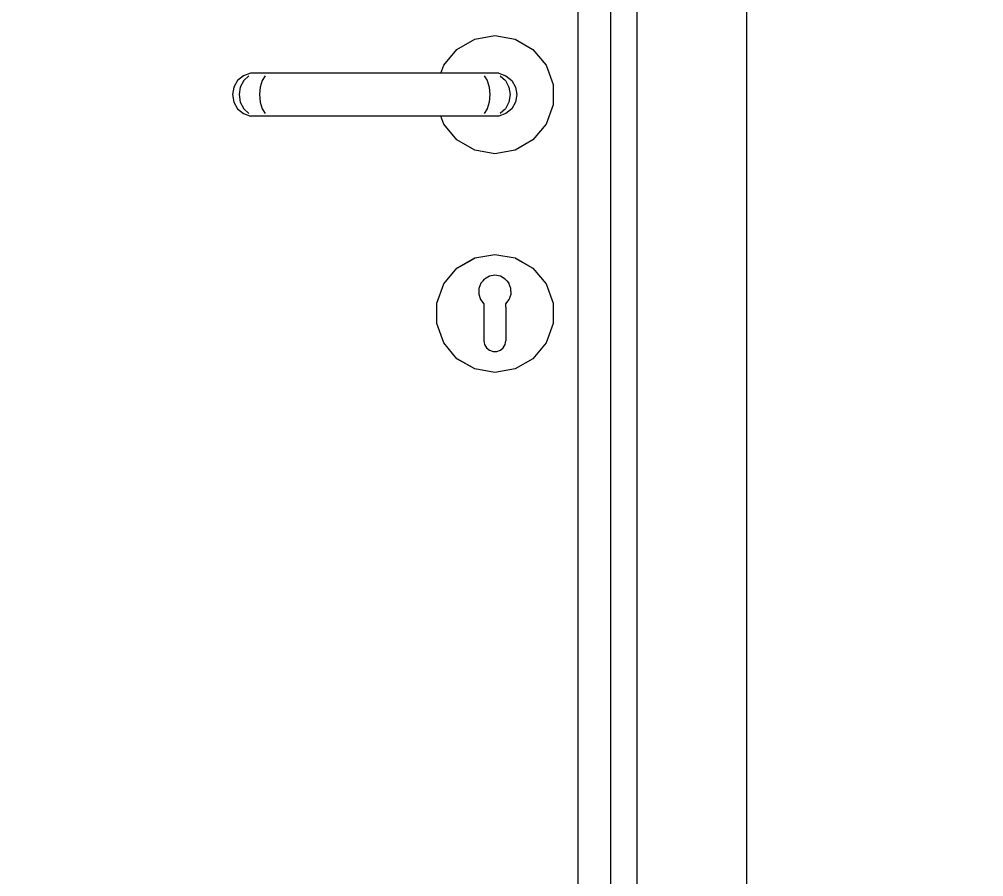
# Model space of a CAD drawing. Header units: millimetres. Extents: x -15634 to 67596, y -3027 to 55843.
# Drawn here: x 31848.9 to 32289.8, y 21538.2 to 21930 of the extents above; entities that cross this region are included whole.
import ezdxf

# ---------------------------------------------------------------- set-up
doc = ezdxf.new("R2010")
doc.units = ezdxf.units.MM
doc.header["$MEASUREMENT"] = 0
doc.set_wipeout_variables(frame=1)
doc.linetypes.add('Wipeout_Contour', pattern=[1000, 0, -1000])
doc.layers.add('Dimensioning - General', color=7, linetype='Continuous')
doc.layers.add('Structural - Bearing', color=7, linetype='Continuous')
for name, color, linetype, lineweight, true_color in [('Dimensioning - General_Pen_No__61', 7, 'Continuous', 20, 0x6a6a6a), ('Dimensioning - General_Pen_No__88', 7, 'Continuous', 20, 0xfd4435), ('Structural - Bearing_Pen_No__82', 7, 'Continuous', 20, 0xaaaaaa)]:
    doc.layers.add(name, color=color, linetype=linetype, lineweight=lineweight, true_color=true_color)
doc.styles.add('GENERATED_STYLE_6', font='calibril.ttf')
doc.dimstyles.new('GENERATED_STYLE__3', dxfattribs={"dimtxt": 195.999997, "dimasz": 106.4, "dimexe": 0.18, "dimexo": 0.0625, "dimgap": 0.09, "dimtad": 1, "dimdec": 0, "dimlfac": 0.1, "dimzin": 0, "dimdsep": 46, "dimtxsty": 'GENERATED_STYLE_6', "dimblk": 'ARROWHEAD_2', "dimblk1": 'ARROWHEAD_2', "dimblk2": 'ARROWHEAD_2', "dimcen": 0.09, "dimse1": 1, "dimse2": 1, "dimclrd": 256, "dimclre": 256, "dimclrt": 256, "dimadec": 0, "dimazin": 0, "dimtfac": 1, "dimtdec": 4, "dimtmove": 0, "dimatfit": 3, "dimfxl": 1, "dimtolj": 1, "dimtzin": 0, "dimarcsym": 0})

# ---------------------------------------------------------------- blocks, each defined once
blk = doc.blocks.new('*D145')
at = {"layer": 'Dimensioning - General_Pen_No__61', "color": 251, "linetype": 'Continuous', "lineweight": 20, "true_color": 0x6a6a6a, "transparency": 16777216}
for p, q in [((34964.93, 23536.02), (35104.93, 23455.19)), ((35139.93, 23495.6), (34929.93, 23495.6)), ((35034.93, 20795.6), (35034.93, 23495.6)), ((34964.93, 20836.02), (35104.93, 20755.19)), ((35139.93, 20795.6), (34929.93, 20795.6))]:
    blk.add_line(p, q, dxfattribs=at)
at = {"layer": 'Dimensioning - General_Pen_No__88', "color": 20, "lineweight": 20, "true_color": 0xfd4435, "transparency": 16777216, "char_height": 196, "attachment_point": 7, "rotation": 90, "style": 'GENERATED_STYLE_6'}
for s, insert in [('\\A1;{\\pql;\\fCalibri Light|b0|i0|c0|p34;20}', (34995.73, 23137.36)), ('\\A1;{\\pql;\\fCalibri Light|b0|i0|c0|p34;270}', (34995.73, 21907.27))]:
    blk.add_mtext(s, dxfattribs=dict(at, insert=insert))
blk = doc.blocks.new('ARROWHEAD_2')
at = {"color": 0, "linetype": 'Continuous', "lineweight": 0}
for p, q in [((-0.3781, -0.655), (0.3781, 0.655)), ((0, 0), (-1, 0))]:
    blk.add_line(p, q, dxfattribs=at)
blk = doc.blocks.new('*D193')
at = {"layer": 'Dimensioning - General_Pen_No__61', "color": 251, "linetype": 'Continuous', "lineweight": 20, "true_color": 0x6a6a6a, "transparency": 16777216}
for p, q in [((35514.93, 23536.02), (35654.93, 23455.19)), ((35689.93, 23495.6), (35479.93, 23495.6)), ((35584.93, 20795.6), (35584.93, 23495.6)), ((35514.93, 20836.02), (35654.93, 20755.19)), ((35689.93, 20795.6), (35479.93, 20795.6))]:
    blk.add_line(p, q, dxfattribs=at)
at = {"layer": 'Dimensioning - General_Pen_No__88', "color": 20, "lineweight": 20, "true_color": 0xfd4435, "transparency": 16777216, "char_height": 196, "attachment_point": 7, "rotation": 90, "style": 'GENERATED_STYLE_6'}
for s, insert in [('\\A1;{\\pql;\\fCalibri Light|b0|i0|c0|p34;20}', (35545.73, 23137.36)), ('\\A1;{\\pql;\\fCalibri Light|b0|i0|c0|p34;270}', (35545.73, 21907.27))]:
    blk.add_mtext(s, dxfattribs=dict(at, insert=insert))
blk = doc.blocks.new('*D223')
at = {"layer": 'Dimensioning - General_Pen_No__61', "color": 251, "linetype": 'Continuous', "lineweight": 20, "true_color": 0x6a6a6a, "transparency": 16777216}
for p, q in [((36064.93, 23736.02), (36204.93, 23655.19)), ((36239.93, 23695.6), (36029.93, 23695.6)), ((36134.93, 20795.6), (36134.93, 23695.6)), ((36064.93, 20836.02), (36204.93, 20755.19)), ((36239.93, 20795.6), (36029.93, 20795.6))]:
    blk.add_line(p, q, dxfattribs=at)
at = {"layer": 'Dimensioning - General_Pen_No__88', "color": 20, "lineweight": 20, "true_color": 0xfd4435, "transparency": 16777216, "insert": (36095.73, 22007.27), "char_height": 196, "attachment_point": 7, "rotation": 90, "style": 'GENERATED_STYLE_6'}
blk.add_mtext('\\A1;{\\pql;\\fCalibri Light|b0|i0|c0|p34;290}', dxfattribs=at)

msp = doc.modelspace()

# ---------------------------------------------------------------- wipeouts: each hides what was drawn before it
at = {"color": 254, "linetype": 'Wipeout_Contour', "lineweight": 0, "ltscale": 155639.063568}
msp.add_wipeout([(32119.37, 20895.6), (32131.37, 20895.6), (32131.37, 22982.6), (32119.37, 22970.6)], dxfattribs=at).dxf.layer = 'Structural - Bearing'
at = {"color": 254, "linetype": 'Wipeout_Contour', "lineweight": 0, "ltscale": 1048425.574974445}
msp.add_wipeout([(32041.66, 21885.76), (32042.98, 21882.1), (32049.01, 21874.92), (32057.13, 21870.23), (32066.37, 21868.6), (32075.6, 21870.23), (32083.72, 21874.92), (32089.75, 21882.1), (32092.96, 21890.92), (32092.96, 21900.29), (32089.75, 21909.1), (32083.72, 21916.29), (32075.6, 21920.98), (32066.37, 21922.6), (32057.13, 21920.98), (32049.01, 21916.29), (32042.98, 21909.1), (32041.66, 21905.45), (32068.1, 21905.45), (32071.37, 21904.26), (32074.03, 21902.03), (32075.76, 21899.02), (32076.37, 21895.6), (32075.76, 21892.18), (32074.03, 21889.18), (32071.37, 21886.94), (32068.1, 21885.76)], dxfattribs=at).dxf.layer = 'Structural - Bearing'
at = {"color": 254, "linetype": 'Wipeout_Contour', "lineweight": 0, "ltscale": 271413.349658}
msp.add_wipeout([(32059.95, 21809.39), (32060.93, 21810.53), (32057.17, 21820.88), (32049.08, 21816.21), (32059, 21804.39), (32058.98, 21804.44), (32059.04, 21807)], dxfattribs=at).dxf.layer = 'Structural - Bearing'
at = {"color": 254, "linetype": 'Wipeout_Contour', "lineweight": 0, "ltscale": 193783.308351}
msp.add_wipeout([(32057.17, 21770.33), (32061.51, 21782.27), (32061.37, 21783.1), (32061.37, 21789.65), (32049.08, 21775)], dxfattribs=at).dxf.layer = 'Structural - Bearing'

# ---------------------------------------------------------------- next in the draw order: linework, layer by layer
at = {"layer": 'Structural - Bearing_Pen_No__82', "color": 253, "linetype": 'Continuous', "lineweight": 20, "true_color": 0xaaaaaa}
for p, q in [((32057.13, 21920.98), (32066.37, 21922.6)), ((32066.37, 21922.6), (32075.6, 21920.98)), ((32049.01, 21916.29), (32057.13, 21920.98)), ((32075.6, 21920.98), (32083.72, 21916.29)), ((32042.98, 21909.1), (32049.01, 21916.29)), ((32083.72, 21916.29), (32089.75, 21909.1)), ((32089.75, 21909.1), (32092.96, 21900.29)), ((32092.96, 21900.29), (32092.96, 21890.92)), ((32092.96, 21890.92), (32089.75, 21882.1)), ((32049.01, 21874.92), (32042.98, 21882.1)), ((32089.75, 21882.1), (32083.72, 21874.92)), ((32057.13, 21870.23), (32049.01, 21874.92)), ((32083.72, 21874.92), (32075.6, 21870.23)), ((32066.37, 21868.6), (32057.13, 21870.23)), ((32075.6, 21870.23), (32066.37, 21868.6))]:
    msp.add_line(p, q, dxfattribs=at)

# ---------------------------------------------------------------- next in the draw order: wipeouts: each hides what was drawn before it
at = {"color": 254, "linetype": 'Wipeout_Contour', "lineweight": 0, "ltscale": 155777.537121}
msp.add_wipeout([(32181.37, 20895.6), (32181.37, 23032.6), (32131.37, 22982.6), (32131.37, 20895.6)], dxfattribs=at).dxf.layer = 'Structural - Bearing'
at = {"color": 254, "linetype": 'Wipeout_Contour', "lineweight": 0, "ltscale": 155570.043593}
msp.add_wipeout([(32104.37, 22955.6), (32104.37, 20895.6), (32119.37, 20895.6), (32119.37, 22955.6)], dxfattribs=at).dxf.layer = 'Structural - Bearing'
at = {"color": 254, "linetype": 'Wipeout_Contour', "lineweight": 0, "ltscale": 155343.033495}
msp.add_wipeout([(32065.91, 21905.45), (32068.84, 21904.26), (32071.37, 21904.26), (32068.1, 21905.45)], dxfattribs=at).dxf.layer = 'Structural - Bearing'
at = {"color": 254, "linetype": 'Wipeout_Contour', "lineweight": 0, "ltscale": 155338.095066}
msp.add_wipeout([(32073.32, 21895.6), (32072.78, 21892.18), (32075.76, 21892.18), (32076.37, 21895.6)], dxfattribs=at).dxf.layer = 'Structural - Bearing'
at = {"color": 254, "linetype": 'Wipeout_Contour', "lineweight": 0, "ltscale": 232611.563995}
msp.add_wipeout([(32059.79, 21802.02), (32059, 21804.39), (32049.08, 21816.21), (32043.07, 21809.05), (32061.37, 21798.49), (32061.37, 21800)], dxfattribs=at).dxf.layer = 'Structural - Bearing'
at = {"color": 254, "linetype": 'Wipeout_Contour', "lineweight": 0, "ltscale": 155023.569499}
msp.add_wipeout([(32061.37, 21789.65), (32061.37, 21792.72), (32043.07, 21782.15), (32049.08, 21775)], dxfattribs=at).dxf.layer = 'Structural - Bearing'

# ---------------------------------------------------------------- next in the draw order: linework, layer by layer
at = {"layer": 'Structural - Bearing_Pen_No__82', "color": 253, "linetype": 'Continuous', "lineweight": 20, "true_color": 0xaaaaaa}
for p, q in [((32181.37, 23032.6), (32181.37, 20895.6)), ((32131.37, 20895.6), (32131.37, 22982.6)), ((32119.37, 20895.6), (32119.37, 22970.6)), ((32104.37, 20895.6), (32104.37, 22955.6))]:
    msp.add_line(p, q, dxfattribs=at)

# ---------------------------------------------------------------- next in the draw order: wipeouts: each hides what was drawn before it
at = {"color": 254, "linetype": 'Wipeout_Contour', "lineweight": 0, "ltscale": 155348.445917}
msp.add_wipeout([(32068.84, 21904.26), (32071.23, 21902.03), (32074.03, 21902.03), (32071.37, 21904.26)], dxfattribs=at).dxf.layer = 'Structural - Bearing'
at = {"color": 254, "linetype": 'Wipeout_Contour', "lineweight": 0, "ltscale": 155327.201049}
msp.add_wipeout([(32072.78, 21892.18), (32071.23, 21889.18), (32074.03, 21889.18), (32075.76, 21892.18)], dxfattribs=at).dxf.layer = 'Structural - Bearing'
at = {"color": 254, "linetype": 'Wipeout_Contour', "lineweight": 0, "ltscale": 155097.479079}
msp.add_wipeout([(32049.01, 21816.29), (32049.08, 21816.21), (32057.17, 21820.88), (32057.13, 21820.98)], dxfattribs=at).dxf.layer = 'Structural - Bearing'

# ---------------------------------------------------------------- next in the draw order: wipeouts: each hides what was drawn before it
at = {"color": 254, "linetype": 'Wipeout_Contour', "lineweight": 0, "ltscale": 155328.025903}
msp.add_wipeout([(32059.77, 21905.45), (32061.46, 21904.26), (32068.84, 21904.26), (32065.91, 21905.45)], dxfattribs=at).dxf.layer = 'Structural - Bearing'
at = {"color": 254, "linetype": 'Wipeout_Contour', "lineweight": 0, "ltscale": 155349.411223}
msp.add_wipeout([(32071.23, 21902.03), (32072.78, 21899.02), (32075.76, 21899.02), (32074.03, 21902.03)], dxfattribs=at).dxf.layer = 'Structural - Bearing'
at = {"color": 254, "linetype": 'Wipeout_Contour', "lineweight": 0, "ltscale": 155314.416496}
msp.add_wipeout([(32068.84, 21886.94), (32071.37, 21886.94), (32074.03, 21889.18), (32071.23, 21889.18)], dxfattribs=at).dxf.layer = 'Structural - Bearing'
at = {"color": 254, "linetype": 'Wipeout_Contour', "lineweight": 0, "ltscale": 232681.420498}
msp.add_wipeout([(32061.62, 21811.33), (32063.85, 21812.59), (32066.37, 21813.03), (32066.37, 21822.5), (32057.17, 21820.88), (32060.93, 21810.53)], dxfattribs=at).dxf.layer = 'Structural - Bearing'

# ---------------------------------------------------------------- next in the draw order: wipeouts: each hides what was drawn before it
at = {"color": 254, "linetype": 'Wipeout_Contour', "lineweight": 0, "ltscale": 155331.057984}
msp.add_wipeout([(32061.46, 21904.26), (32062.83, 21902.03), (32071.23, 21902.03), (32068.84, 21904.26)], dxfattribs=at).dxf.layer = 'Structural - Bearing'
at = {"color": 254, "linetype": 'Wipeout_Contour', "lineweight": 0, "ltscale": 155345.808403}
msp.add_wipeout([(32072.78, 21899.02), (32073.32, 21895.6), (32076.37, 21895.6), (32075.76, 21899.02)], dxfattribs=at).dxf.layer = 'Structural - Bearing'
at = {"color": 254, "linetype": 'Wipeout_Contour', "lineweight": 0, "ltscale": 155301.287815}
msp.add_wipeout([(32068.84, 21886.94), (32065.91, 21885.76), (32068.1, 21885.76), (32071.37, 21886.94)], dxfattribs=at).dxf.layer = 'Structural - Bearing'
at = {"color": 254, "linetype": 'Wipeout_Contour', "lineweight": 0, "ltscale": 155133.215994}
msp.add_wipeout([(32057.13, 21820.98), (32057.17, 21820.88), (32066.37, 21822.5), (32066.37, 21822.6)], dxfattribs=at).dxf.layer = 'Structural - Bearing'
at = {"color": 254, "linetype": 'Wipeout_Contour', "lineweight": 0, "ltscale": 155052.110145}
msp.add_wipeout([(32061.37, 21796.49), (32061.37, 21798.49), (32043.07, 21809.05), (32039.88, 21800.28)], dxfattribs=at).dxf.layer = 'Structural - Bearing'

# ---------------------------------------------------------------- next in the draw order: linework, layer by layer
at = {"layer": 'Structural - Bearing_Pen_No__82', "color": 253, "linetype": 'Continuous', "lineweight": 20, "true_color": 0xaaaaaa}
for p, q in [((32068.1, 21905.45), (32065.91, 21905.45)), ((32068.1, 21905.45), (32071.37, 21904.26)), ((32075.76, 21899.02), (32076.37, 21895.6)), ((32076.37, 21895.6), (32075.76, 21892.18))]:
    msp.add_line(p, q, dxfattribs=at)

# ---------------------------------------------------------------- next in the draw order: wipeouts: each hides what was drawn before it
at = {"color": 254, "linetype": 'Wipeout_Contour', "lineweight": 0, "ltscale": 155302.312523}
msp.add_wipeout([(32059.77, 21905.45), (32051.6, 21905.45), (32052.03, 21904.26), (32061.46, 21904.26)], dxfattribs=at).dxf.layer = 'Structural - Bearing'
at = {"color": 254, "linetype": 'Wipeout_Contour', "lineweight": 0, "ltscale": 155330.251411}
msp.add_wipeout([(32071.23, 21902.03), (32062.83, 21902.03), (32063.73, 21899.02), (32072.78, 21899.02)], dxfattribs=at).dxf.layer = 'Structural - Bearing'
at = {"color": 254, "linetype": 'Wipeout_Contour', "lineweight": 0, "ltscale": 155317.984603}
msp.add_wipeout([(32064.04, 21895.6), (32063.73, 21892.18), (32072.78, 21892.18), (32073.32, 21895.6)], dxfattribs=at).dxf.layer = 'Structural - Bearing'
at = {"color": 254, "linetype": 'Wipeout_Contour', "lineweight": 0, "ltscale": 232718.658753}
msp.add_wipeout([(32068.89, 21812.59), (32071.11, 21811.33), (32071.8, 21810.53), (32075.57, 21820.88), (32066.37, 21822.5), (32066.37, 21813.03)], dxfattribs=at).dxf.layer = 'Structural - Bearing'
at = {"color": 254, "linetype": 'Wipeout_Contour', "lineweight": 0, "ltscale": 155060.795379}
msp.add_wipeout([(32042.98, 21809.1), (32043.07, 21809.05), (32049.08, 21816.21), (32049.01, 21816.29)], dxfattribs=at).dxf.layer = 'Structural - Bearing'
at = {"color": 254, "linetype": 'Wipeout_Contour', "lineweight": 0, "ltscale": 155028.095284}
msp.add_wipeout([(32061.37, 21792.72), (32061.37, 21794.72), (32039.88, 21790.93), (32043.07, 21782.15)], dxfattribs=at).dxf.layer = 'Structural - Bearing'

# ---------------------------------------------------------------- next in the draw order: linework, layer by layer
at = {"layer": 'Structural - Bearing_Pen_No__82', "color": 253, "linetype": 'Continuous', "lineweight": 20, "true_color": 0xaaaaaa}
for p, q in [((32068.84, 21904.26), (32071.23, 21902.03)), ((32071.37, 21904.26), (32074.03, 21902.03)), ((32049.01, 21816.29), (32057.13, 21820.98))]:
    msp.add_line(p, q, dxfattribs=at)

# ---------------------------------------------------------------- next in the draw order: wipeouts: each hides what was drawn before it
at = {"color": 254, "linetype": 'Wipeout_Contour', "lineweight": 0, "ltscale": 155301.602274}
msp.add_wipeout([(32061.46, 21904.26), (32052.03, 21904.26), (32052.38, 21902.03), (32062.83, 21902.03)], dxfattribs=at).dxf.layer = 'Structural - Bearing'
at = {"color": 254, "linetype": 'Wipeout_Contour', "lineweight": 0, "ltscale": 155325.698929}
msp.add_wipeout([(32063.73, 21899.02), (32064.04, 21895.6), (32073.32, 21895.6), (32072.78, 21899.02)], dxfattribs=at).dxf.layer = 'Structural - Bearing'
at = {"color": 254, "linetype": 'Wipeout_Contour', "lineweight": 0, "ltscale": 155308.038521}
msp.add_wipeout([(32063.73, 21892.18), (32062.83, 21889.18), (32071.23, 21889.18), (32072.78, 21892.18)], dxfattribs=at).dxf.layer = 'Structural - Bearing'
at = {"color": 254, "linetype": 'Wipeout_Contour', "lineweight": 0, "ltscale": 155163.703701}
msp.add_wipeout([(32066.37, 21822.6), (32066.37, 21822.5), (32075.57, 21820.88), (32075.6, 21820.98)], dxfattribs=at).dxf.layer = 'Structural - Bearing'
at = {"color": 254, "linetype": 'Wipeout_Contour', "lineweight": 0, "ltscale": 155037.582238}
msp.add_wipeout([(32061.37, 21794.72), (32061.37, 21796.49), (32039.88, 21800.28), (32039.88, 21790.93)], dxfattribs=at).dxf.layer = 'Structural - Bearing'
at = {"color": 254, "linetype": 'Wipeout_Contour', "lineweight": 0, "ltscale": 310074.786986}
msp.add_wipeout([(32061.67, 21781.39), (32061.51, 21782.27), (32057.17, 21770.33), (32066.37, 21768.7), (32066.37, 21778.18), (32065.5, 21778.18), (32063.87, 21778.77), (32062.54, 21779.89)], dxfattribs=at).dxf.layer = 'Structural - Bearing'

# ---------------------------------------------------------------- next in the draw order: linework, layer by layer
at = {"layer": 'Structural - Bearing_Pen_No__82', "color": 253, "linetype": 'Continuous', "lineweight": 20, "true_color": 0xaaaaaa}
for p, q in [((32065.91, 21905.45), (32059.77, 21905.45)), ((32071.23, 21902.03), (32072.78, 21899.02)), ((32074.03, 21902.03), (32075.76, 21899.02)), ((32072.78, 21899.02), (32073.32, 21895.6)), ((32073.32, 21895.6), (32072.78, 21892.18)), ((32075.76, 21892.18), (32074.03, 21889.18)), ((32057.13, 21820.98), (32066.37, 21822.6))]:
    msp.add_line(p, q, dxfattribs=at)

# ---------------------------------------------------------------- next in the draw order: wipeouts: each hides what was drawn before it
at = {"color": 254, "linetype": 'Wipeout_Contour', "lineweight": 0, "ltscale": 155154.166136}
msp.add_wipeout([(32051.6, 21905.45), (31971.14, 21905.45), (31970.71, 21904.26), (32052.03, 21904.26)], dxfattribs=at).dxf.layer = 'Structural - Bearing'
at = {"color": 254, "linetype": 'Wipeout_Contour', "lineweight": 0, "ltscale": 155298.017884}
msp.add_wipeout([(32062.83, 21902.03), (32052.38, 21902.03), (32052.6, 21899.02), (32063.73, 21899.02)], dxfattribs=at).dxf.layer = 'Structural - Bearing'
at = {"color": 254, "linetype": 'Wipeout_Contour', "lineweight": 0, "ltscale": 155284.272924}
msp.add_wipeout([(32064.04, 21895.6), (32052.68, 21895.6), (32052.6, 21892.18), (32063.73, 21892.18)], dxfattribs=at).dxf.layer = 'Structural - Bearing'
at = {"color": 254, "linetype": 'Wipeout_Contour', "lineweight": 0, "ltscale": 155297.024779}
msp.add_wipeout([(32062.83, 21889.18), (32061.46, 21886.94), (32068.84, 21886.94), (32071.23, 21889.18)], dxfattribs=at).dxf.layer = 'Structural - Bearing'
at = {"color": 254, "linetype": 'Wipeout_Contour', "lineweight": 0, "ltscale": 271515.946243}
msp.add_wipeout([(32072.78, 21809.39), (32073.7, 21807), (32073.76, 21804.44), (32073.74, 21804.39), (32083.66, 21816.21), (32075.57, 21820.88), (32071.8, 21810.53)], dxfattribs=at).dxf.layer = 'Structural - Bearing'
at = {"color": 254, "linetype": 'Wipeout_Contour', "lineweight": 0, "ltscale": 155027.590299}
msp.add_wipeout([(32039.78, 21800.29), (32039.88, 21800.28), (32043.07, 21809.05), (32042.98, 21809.1)], dxfattribs=at).dxf.layer = 'Structural - Bearing'
at = {"color": 254, "linetype": 'Wipeout_Contour', "lineweight": 0, "ltscale": 310119.673727}
msp.add_wipeout([(32067.24, 21778.18), (32066.37, 21778.18), (32066.37, 21768.7), (32075.57, 21770.33), (32071.22, 21782.27), (32071.07, 21781.39), (32070.2, 21779.89), (32068.87, 21778.77)], dxfattribs=at).dxf.layer = 'Structural - Bearing'
at = {"color": 254, "linetype": 'Wipeout_Contour', "lineweight": 0, "ltscale": 154994.089002}
msp.add_wipeout([(32057.13, 21770.23), (32057.17, 21770.33), (32049.08, 21775), (32049.01, 21774.92)], dxfattribs=at).dxf.layer = 'Structural - Bearing'

# ---------------------------------------------------------------- next in the draw order: linework, layer by layer
at = {"layer": 'Structural - Bearing_Pen_No__82', "color": 253, "linetype": 'Continuous', "lineweight": 20, "true_color": 0xaaaaaa}
for p, q in [((32061.46, 21904.26), (32062.83, 21902.03)), ((32072.78, 21892.18), (32071.23, 21889.18)), ((32074.03, 21889.18), (32071.37, 21886.94)), ((32042.98, 21809.1), (32049.01, 21816.29))]:
    msp.add_line(p, q, dxfattribs=at)

# ---------------------------------------------------------------- next in the draw order: wipeouts: each hides what was drawn before it
at = {"color": 254, "linetype": 'Wipeout_Contour', "lineweight": 0, "ltscale": 155150.30382}
msp.add_wipeout([(32052.03, 21904.26), (31970.71, 21904.26), (31970.36, 21902.03), (32052.38, 21902.03)], dxfattribs=at).dxf.layer = 'Structural - Bearing'
at = {"color": 254, "linetype": 'Wipeout_Contour', "lineweight": 0, "ltscale": 155291.988906}
msp.add_wipeout([(32063.73, 21899.02), (32052.6, 21899.02), (32052.68, 21895.6), (32064.04, 21895.6)], dxfattribs=at).dxf.layer = 'Structural - Bearing'
at = {"color": 254, "linetype": 'Wipeout_Contour', "lineweight": 0, "ltscale": 155275.800429}
msp.add_wipeout([(32063.73, 21892.18), (32052.6, 21892.18), (32052.38, 21889.18), (32062.83, 21889.18)], dxfattribs=at).dxf.layer = 'Structural - Bearing'
at = {"color": 254, "linetype": 'Wipeout_Contour', "lineweight": 0, "ltscale": 155286.276203}
msp.add_wipeout([(32061.46, 21886.94), (32059.77, 21885.76), (32065.91, 21885.76), (32068.84, 21886.94)], dxfattribs=at).dxf.layer = 'Structural - Bearing'
at = {"color": 254, "linetype": 'Wipeout_Contour', "lineweight": 0, "ltscale": 155185.257328}
msp.add_wipeout([(32075.6, 21820.98), (32075.57, 21820.88), (32083.66, 21816.21), (32083.72, 21816.29)], dxfattribs=at).dxf.layer = 'Structural - Bearing'
at = {"color": 254, "linetype": 'Wipeout_Contour', "lineweight": 0, "ltscale": 193853.577452}
msp.add_wipeout([(32083.66, 21775), (32071.37, 21789.65), (32071.37, 21783.1), (32071.22, 21782.27), (32075.57, 21770.33)], dxfattribs=at).dxf.layer = 'Structural - Bearing'
at = {"color": 254, "linetype": 'Wipeout_Contour', "lineweight": 0, "ltscale": 154984.046336}
msp.add_wipeout([(32049.01, 21774.92), (32049.08, 21775), (32043.07, 21782.15), (32042.98, 21782.1)], dxfattribs=at).dxf.layer = 'Structural - Bearing'
at = {"color": 254, "linetype": 'Wipeout_Contour', "lineweight": 0, "ltscale": 155015.665469}
msp.add_wipeout([(32066.37, 21768.6), (32066.37, 21768.7), (32057.17, 21770.33), (32057.13, 21770.23)], dxfattribs=at).dxf.layer = 'Structural - Bearing'

# ---------------------------------------------------------------- next in the draw order: linework, layer by layer
at = {"layer": 'Structural - Bearing_Pen_No__82', "color": 253, "linetype": 'Continuous', "lineweight": 20, "true_color": 0xaaaaaa}
for p, q in [((32041.66, 21905.45), (32042.98, 21909.1)), ((32059.77, 21905.45), (32051.6, 21905.45)), ((32062.83, 21902.03), (32063.73, 21899.02)), ((32063.73, 21899.02), (32064.04, 21895.6)), ((32064.04, 21895.6), (32063.73, 21892.18)), ((32071.37, 21886.94), (32068.1, 21885.76)), ((32071.23, 21889.18), (32068.84, 21886.94)), ((32068.1, 21885.76), (32065.91, 21885.76)), ((32066.37, 21822.6), (32075.6, 21820.98)), ((32057.13, 21770.23), (32049.01, 21774.92))]:
    msp.add_line(p, q, dxfattribs=at)

# ---------------------------------------------------------------- next in the draw order: wipeouts: each hides what was drawn before it
at = {"color": 254, "linetype": 'Wipeout_Contour', "lineweight": 0, "ltscale": 155006.034567}
msp.add_wipeout([(31971.14, 21905.45), (31962.97, 21905.45), (31961.28, 21904.26), (31970.71, 21904.26)], dxfattribs=at).dxf.layer = 'Structural - Bearing'
at = {"color": 254, "linetype": 'Wipeout_Contour', "lineweight": 0, "ltscale": 155144.386403}
msp.add_wipeout([(32052.38, 21902.03), (31970.36, 21902.03), (31970.13, 21899.02), (32052.6, 21899.02)], dxfattribs=at).dxf.layer = 'Structural - Bearing'
at = {"color": 254, "linetype": 'Wipeout_Contour', "lineweight": 0, "ltscale": 155129.404322}
msp.add_wipeout([(32052.68, 21895.6), (31970.05, 21895.6), (31970.13, 21892.18), (32052.6, 21892.18)], dxfattribs=at).dxf.layer = 'Structural - Bearing'
at = {"color": 254, "linetype": 'Wipeout_Contour', "lineweight": 0, "ltscale": 155267.562664}
msp.add_wipeout([(32062.83, 21889.18), (32052.38, 21889.18), (32052.03, 21886.94), (32061.46, 21886.94)], dxfattribs=at).dxf.layer = 'Structural - Bearing'
at = {"color": 254, "linetype": 'Wipeout_Contour', "lineweight": 0, "ltscale": 232720.134698}
msp.add_wipeout([(32072.95, 21802.02), (32071.37, 21800), (32071.37, 21798.49), (32089.66, 21809.05), (32083.66, 21816.21), (32073.74, 21804.39)], dxfattribs=at).dxf.layer = 'Structural - Bearing'
at = {"color": 254, "linetype": 'Wipeout_Contour', "lineweight": 0, "ltscale": 154986.751039}
msp.add_wipeout([(32042.98, 21782.1), (32043.07, 21782.15), (32039.88, 21790.93), (32039.78, 21790.92)], dxfattribs=at).dxf.layer = 'Structural - Bearing'
at = {"color": 254, "linetype": 'Wipeout_Contour', "lineweight": 0, "ltscale": 155046.175617}
msp.add_wipeout([(32075.6, 21770.23), (32075.57, 21770.33), (32066.37, 21768.7), (32066.37, 21768.6)], dxfattribs=at).dxf.layer = 'Structural - Bearing'

# ---------------------------------------------------------------- next in the draw order: linework, layer by layer
at = {"layer": 'Structural - Bearing_Pen_No__82', "color": 253, "linetype": 'Continuous', "lineweight": 20, "true_color": 0xaaaaaa}
for p, q in [((32063.73, 21892.18), (32062.83, 21889.18)), ((32049.01, 21774.92), (32042.98, 21782.1)), ((32066.37, 21768.6), (32057.13, 21770.23))]:
    msp.add_line(p, q, dxfattribs=at)

# ---------------------------------------------------------------- next in the draw order: wipeouts: each hides what was drawn before it
at = {"color": 254, "linetype": 'Wipeout_Contour', "lineweight": 0, "ltscale": 154999.02215}
msp.add_wipeout([(31970.71, 21904.26), (31961.28, 21904.26), (31959.9, 21902.03), (31970.36, 21902.03)], dxfattribs=at).dxf.layer = 'Structural - Bearing'
at = {"color": 254, "linetype": 'Wipeout_Contour', "lineweight": 0, "ltscale": 155137.127997}
msp.add_wipeout([(32052.6, 21899.02), (31970.13, 21899.02), (31970.05, 21895.6), (32052.68, 21895.6)], dxfattribs=at).dxf.layer = 'Structural - Bearing'
at = {"color": 254, "linetype": 'Wipeout_Contour', "lineweight": 0, "ltscale": 155122.146967}
msp.add_wipeout([(32052.6, 21892.18), (31970.13, 21892.18), (31970.36, 21889.18), (32052.38, 21889.18)], dxfattribs=at).dxf.layer = 'Structural - Bearing'
at = {"color": 254, "linetype": 'Wipeout_Contour', "lineweight": 0, "ltscale": 155260.555941}
msp.add_wipeout([(32061.46, 21886.94), (32052.03, 21886.94), (32051.6, 21885.76), (32059.77, 21885.76)], dxfattribs=at).dxf.layer = 'Structural - Bearing'
at = {"color": 254, "linetype": 'Wipeout_Contour', "lineweight": 0, "ltscale": 155195.287382}
msp.add_wipeout([(32083.72, 21816.29), (32083.66, 21816.21), (32089.66, 21809.05), (32089.75, 21809.1)], dxfattribs=at).dxf.layer = 'Structural - Bearing'
at = {"color": 254, "linetype": 'Wipeout_Contour', "lineweight": 0, "ltscale": 155001.877009}
msp.add_wipeout([(32039.78, 21790.92), (32039.88, 21790.93), (32039.88, 21800.28), (32039.78, 21800.29)], dxfattribs=at).dxf.layer = 'Structural - Bearing'

# ---------------------------------------------------------------- next in the draw order: linework, layer by layer
at = {"layer": 'Structural - Bearing_Pen_No__82', "color": 253, "linetype": 'Continuous', "lineweight": 20, "true_color": 0xaaaaaa}
for p, q in [((32051.6, 21905.45), (31971.14, 21905.45)), ((32062.83, 21889.18), (32061.46, 21886.94)), ((32065.91, 21885.76), (32059.77, 21885.76)), ((32075.6, 21820.98), (32083.72, 21816.29)), ((32039.78, 21800.29), (32042.98, 21809.1)), ((32039.78, 21790.92), (32039.78, 21800.29)), ((32042.98, 21782.1), (32039.78, 21790.92))]:
    msp.add_line(p, q, dxfattribs=at)

# ---------------------------------------------------------------- next in the draw order: wipeouts: each hides what was drawn before it
at = {"color": 254, "linetype": 'Wipeout_Contour', "lineweight": 0, "ltscale": 154980.345985}
msp.add_wipeout([(31956.82, 21905.45), (31953.89, 21904.26), (31961.28, 21904.26), (31962.97, 21905.45)], dxfattribs=at).dxf.layer = 'Structural - Bearing'
at = {"color": 254, "linetype": 'Wipeout_Contour', "lineweight": 0, "ltscale": 154990.773198}
msp.add_wipeout([(31970.36, 21902.03), (31959.9, 21902.03), (31959, 21899.02), (31970.13, 21899.02)], dxfattribs=at).dxf.layer = 'Structural - Bearing'
at = {"color": 254, "linetype": 'Wipeout_Contour', "lineweight": 0, "ltscale": 154974.554783}
msp.add_wipeout([(31970.05, 21895.6), (31958.69, 21895.6), (31959, 21892.18), (31970.13, 21892.18)], dxfattribs=at).dxf.layer = 'Structural - Bearing'
at = {"color": 254, "linetype": 'Wipeout_Contour', "lineweight": 0, "ltscale": 155116.231028}
msp.add_wipeout([(32052.38, 21889.18), (31970.36, 21889.18), (31970.71, 21886.94), (32052.03, 21886.94)], dxfattribs=at).dxf.layer = 'Structural - Bearing'
at = {"color": 254, "linetype": 'Wipeout_Contour', "lineweight": 0, "ltscale": 155151.238558}
msp.add_wipeout([(32071.37, 21798.49), (32071.37, 21796.49), (32092.86, 21800.28), (32089.66, 21809.05)], dxfattribs=at).dxf.layer = 'Structural - Bearing'

# ---------------------------------------------------------------- next in the draw order: wipeouts: each hides what was drawn before it
at = {"color": 254, "linetype": 'Wipeout_Contour', "lineweight": 0, "ltscale": 154969.59572}
msp.add_wipeout([(31951.51, 21902.03), (31959.9, 21902.03), (31961.28, 21904.26), (31953.89, 21904.26)], dxfattribs=at).dxf.layer = 'Structural - Bearing'
at = {"color": 254, "linetype": 'Wipeout_Contour', "lineweight": 0, "ltscale": 154982.286154}
msp.add_wipeout([(31970.13, 21899.02), (31959, 21899.02), (31958.69, 21895.6), (31970.05, 21895.6)], dxfattribs=at).dxf.layer = 'Structural - Bearing'
at = {"color": 254, "linetype": 'Wipeout_Contour', "lineweight": 0, "ltscale": 154968.511773}
msp.add_wipeout([(31970.13, 21892.18), (31959, 21892.18), (31959.9, 21889.18), (31970.36, 21889.18)], dxfattribs=at).dxf.layer = 'Structural - Bearing'
at = {"color": 254, "linetype": 'Wipeout_Contour', "lineweight": 0, "ltscale": 155112.36967}
msp.add_wipeout([(32052.03, 21886.94), (31970.71, 21886.94), (31971.14, 21885.76), (32051.6, 21885.76)], dxfattribs=at).dxf.layer = 'Structural - Bearing'
at = {"color": 254, "linetype": 'Wipeout_Contour', "lineweight": 0, "ltscale": 155192.5862}
msp.add_wipeout([(32089.75, 21809.1), (32089.66, 21809.05), (32092.86, 21800.28), (32092.96, 21800.29)], dxfattribs=at).dxf.layer = 'Structural - Bearing'

# ---------------------------------------------------------------- next in the draw order: linework, layer by layer
at = {"layer": 'Structural - Bearing_Pen_No__82', "color": 253, "linetype": 'Continuous', "lineweight": 20, "true_color": 0xaaaaaa}
for p, q in [((31971.14, 21905.45), (31962.97, 21905.45)), ((32042.98, 21882.1), (32041.66, 21885.76)), ((32059.77, 21885.76), (32051.6, 21885.76)), ((32083.72, 21816.29), (32089.75, 21809.1))]:
    msp.add_line(p, q, dxfattribs=at)

# ---------------------------------------------------------------- next in the draw order: wipeouts: each hides what was drawn before it
at = {"color": 254, "linetype": 'Wipeout_Contour', "lineweight": 0, "ltscale": 154965.354627}
msp.add_wipeout([(31951.37, 21904.26), (31953.89, 21904.26), (31956.82, 21905.45), (31954.63, 21905.45)], dxfattribs=at).dxf.layer = 'Structural - Bearing'
at = {"color": 254, "linetype": 'Wipeout_Contour', "lineweight": 0, "ltscale": 154958.572407}
msp.add_wipeout([(31951.51, 21902.03), (31949.95, 21899.02), (31959, 21899.02), (31959.9, 21902.03)], dxfattribs=at).dxf.layer = 'Structural - Bearing'
at = {"color": 254, "linetype": 'Wipeout_Contour', "lineweight": 0, "ltscale": 154940.87769}
msp.add_wipeout([(31949.41, 21895.6), (31949.95, 21892.18), (31959, 21892.18), (31958.69, 21895.6)], dxfattribs=at).dxf.layer = 'Structural - Bearing'
at = {"color": 254, "linetype": 'Wipeout_Contour', "lineweight": 0, "ltscale": 154964.916164}
msp.add_wipeout([(31970.36, 21889.18), (31959.9, 21889.18), (31961.28, 21886.94), (31970.71, 21886.94)], dxfattribs=at).dxf.layer = 'Structural - Bearing'
at = {"color": 254, "linetype": 'Wipeout_Contour', "lineweight": 0, "ltscale": 155141.760676}
msp.add_wipeout([(32071.37, 21796.49), (32071.37, 21794.72), (32092.86, 21790.93), (32092.86, 21800.28)], dxfattribs=at).dxf.layer = 'Structural - Bearing'

# ---------------------------------------------------------------- next in the draw order: linework, layer by layer
at = {"layer": 'Structural - Bearing_Pen_No__82', "color": 253, "linetype": 'Continuous', "lineweight": 20, "true_color": 0xaaaaaa}
for p, q in [((31962.97, 21905.45), (31956.82, 21905.45)), ((31961.28, 21904.26), (31959.9, 21902.03))]:
    msp.add_line(p, q, dxfattribs=at)

# ---------------------------------------------------------------- next in the draw order: wipeouts: each hides what was drawn before it
at = {"color": 254, "linetype": 'Wipeout_Contour', "lineweight": 0, "ltscale": 154952.227352}
msp.add_wipeout([(31948.71, 21902.03), (31951.51, 21902.03), (31953.89, 21904.26), (31951.37, 21904.26)], dxfattribs=at).dxf.layer = 'Structural - Bearing'
at = {"color": 254, "linetype": 'Wipeout_Contour', "lineweight": 0, "ltscale": 154948.610723}
msp.add_wipeout([(31949.95, 21899.02), (31949.41, 21895.6), (31958.69, 21895.6), (31959, 21899.02)], dxfattribs=at).dxf.layer = 'Structural - Bearing'
at = {"color": 254, "linetype": 'Wipeout_Contour', "lineweight": 0, "ltscale": 154936.306402}
msp.add_wipeout([(31949.95, 21892.18), (31951.51, 21889.18), (31959.9, 21889.18), (31959, 21892.18)], dxfattribs=at).dxf.layer = 'Structural - Bearing'
at = {"color": 254, "linetype": 'Wipeout_Contour', "lineweight": 0, "ltscale": 154964.198205}
msp.add_wipeout([(31970.71, 21886.94), (31961.28, 21886.94), (31962.97, 21885.76), (31971.14, 21885.76)], dxfattribs=at).dxf.layer = 'Structural - Bearing'
at = {"color": 254, "linetype": 'Wipeout_Contour', "lineweight": 0, "ltscale": 155127.245202}
msp.add_wipeout([(32071.37, 21794.72), (32071.37, 21792.72), (32089.66, 21782.15), (32092.86, 21790.93)], dxfattribs=at).dxf.layer = 'Structural - Bearing'

# ---------------------------------------------------------------- next in the draw order: linework, layer by layer
at = {"layer": 'Structural - Bearing_Pen_No__82', "color": 253, "linetype": 'Continuous', "lineweight": 20, "true_color": 0xaaaaaa}
for p, q in [((31954.63, 21905.45), (31951.37, 21904.26)), ((31956.82, 21905.45), (31954.63, 21905.45)), ((31959.9, 21902.03), (31959, 21899.02)), ((31959, 21899.02), (31958.69, 21895.6)), ((31958.69, 21895.6), (31959, 21892.18)), ((32051.6, 21885.76), (31971.14, 21885.76))]:
    msp.add_line(p, q, dxfattribs=at)

# ---------------------------------------------------------------- next in the draw order: wipeouts: each hides what was drawn before it
at = {"color": 254, "linetype": 'Wipeout_Contour', "lineweight": 0, "ltscale": 154939.434771}
msp.add_wipeout([(31948.71, 21902.03), (31946.97, 21899.02), (31949.95, 21899.02), (31951.51, 21902.03)], dxfattribs=at).dxf.layer = 'Structural - Bearing'
at = {"color": 254, "linetype": 'Wipeout_Contour', "lineweight": 0, "ltscale": 154920.79085}
msp.add_wipeout([(31949.41, 21895.6), (31946.37, 21895.6), (31946.97, 21892.18), (31949.95, 21892.18)], dxfattribs=at).dxf.layer = 'Structural - Bearing'
at = {"color": 254, "linetype": 'Wipeout_Contour', "lineweight": 0, "ltscale": 154935.483308}
msp.add_wipeout([(31951.51, 21889.18), (31953.89, 21886.94), (31961.28, 21886.94), (31959.9, 21889.18)], dxfattribs=at).dxf.layer = 'Structural - Bearing'
at = {"color": 254, "linetype": 'Wipeout_Contour', "lineweight": 0, "ltscale": 155177.478046}
msp.add_wipeout([(32092.96, 21800.29), (32092.86, 21800.28), (32092.86, 21790.93), (32092.96, 21790.92)], dxfattribs=at).dxf.layer = 'Structural - Bearing'
at = {"color": 254, "linetype": 'Wipeout_Contour', "lineweight": 0, "ltscale": 155107.80465}
msp.add_wipeout([(32071.37, 21792.72), (32071.37, 21789.65), (32083.66, 21775), (32089.66, 21782.15)], dxfattribs=at).dxf.layer = 'Structural - Bearing'

# ---------------------------------------------------------------- next in the draw order: linework, layer by layer
at = {"layer": 'Structural - Bearing_Pen_No__82', "color": 253, "linetype": 'Continuous', "lineweight": 20, "true_color": 0xaaaaaa}
for p, q in [((31951.37, 21904.26), (31948.71, 21902.03)), ((31953.89, 21904.26), (31951.51, 21902.03)), ((31959, 21892.18), (31959.9, 21889.18)), ((32089.75, 21809.1), (32092.96, 21800.29))]:
    msp.add_line(p, q, dxfattribs=at)

# ---------------------------------------------------------------- next in the draw order: wipeouts: each hides what was drawn before it
at = {"color": 254, "linetype": 'Wipeout_Contour', "lineweight": 0, "ltscale": 154928.524876}
msp.add_wipeout([(31946.97, 21899.02), (31946.37, 21895.6), (31949.41, 21895.6), (31949.95, 21899.02)], dxfattribs=at).dxf.layer = 'Structural - Bearing'
at = {"color": 254, "linetype": 'Wipeout_Contour', "lineweight": 0, "ltscale": 154917.16604}
msp.add_wipeout([(31946.97, 21892.18), (31948.71, 21889.18), (31951.51, 21889.18), (31949.95, 21892.18)], dxfattribs=at).dxf.layer = 'Structural - Bearing'
at = {"color": 254, "linetype": 'Wipeout_Contour', "lineweight": 0, "ltscale": 154938.502719}
msp.add_wipeout([(31961.28, 21886.94), (31953.89, 21886.94), (31956.82, 21885.76), (31962.97, 21885.76)], dxfattribs=at).dxf.layer = 'Structural - Bearing'
at = {"color": 254, "linetype": 'Wipeout_Contour', "lineweight": 0, "ltscale": 969321.534336}
msp.add_wipeout([(32058.98, 21804.44), (32059.79, 21802.02), (32061.37, 21800), (32061.37, 21783.1), (32061.67, 21781.39), (32062.54, 21779.89), (32063.87, 21778.77), (32065.5, 21778.18), (32067.24, 21778.18), (32068.87, 21778.77), (32070.2, 21779.89), (32071.07, 21781.39), (32071.37, 21783.1), (32071.37, 21800), (32072.95, 21802.02), (32073.76, 21804.44), (32073.7, 21807), (32072.78, 21809.39), (32071.11, 21811.33), (32068.89, 21812.59), (32066.37, 21813.03), (32063.85, 21812.59), (32061.62, 21811.33), (32059.95, 21809.39), (32059.04, 21807)], dxfattribs=at).dxf.layer = 'Structural - Bearing'
at = {"color": 254, "linetype": 'Wipeout_Contour', "lineweight": 0, "ltscale": 155151.789067}
msp.add_wipeout([(32092.96, 21790.92), (32092.86, 21790.93), (32089.66, 21782.15), (32089.75, 21782.1)], dxfattribs=at).dxf.layer = 'Structural - Bearing'
at = {"color": 254, "linetype": 'Wipeout_Contour', "lineweight": 0, "ltscale": 155081.923999}
msp.add_wipeout([(32083.72, 21774.92), (32083.66, 21775), (32075.57, 21770.33), (32075.6, 21770.23)], dxfattribs=at).dxf.layer = 'Structural - Bearing'

# ---------------------------------------------------------------- next in the draw order: linework, layer by layer
at = {"layer": 'Structural - Bearing_Pen_No__82', "color": 253, "linetype": 'Continuous', "lineweight": 20, "true_color": 0xaaaaaa}
for p, q in [((31948.71, 21902.03), (31946.97, 21899.02)), ((31951.51, 21902.03), (31949.95, 21899.02)), ((31946.97, 21899.02), (31946.37, 21895.6)), ((31946.37, 21895.6), (31946.97, 21892.18)), ((31949.95, 21899.02), (31949.41, 21895.6)), ((31949.41, 21895.6), (31949.95, 21892.18)), ((31959.9, 21889.18), (31961.28, 21886.94)), ((31971.14, 21885.76), (31962.97, 21885.76)), ((32060.93, 21810.53), (32061.62, 21811.33)), ((32063.85, 21812.59), (32061.62, 21811.33)), ((32066.37, 21813.03), (32063.85, 21812.59)), ((32068.89, 21812.59), (32066.37, 21813.03)), ((32071.11, 21811.33), (32068.89, 21812.59)), ((32071.8, 21810.53), (32071.11, 21811.33)), ((32059.04, 21807), (32058.98, 21804.44)), ((32059.95, 21809.39), (32059.04, 21807)), ((32060.93, 21810.53), (32059.95, 21809.39)), ((32071.8, 21810.53), (32072.78, 21809.39)), ((32073.7, 21807), (32072.78, 21809.39)), ((32073.76, 21804.44), (32073.7, 21807)), ((32059, 21804.39), (32059.79, 21802.02)), ((32072.95, 21802.02), (32073.74, 21804.39)), ((32059.79, 21802.02), (32061.37, 21800)), ((32061.37, 21800), (32061.37, 21798.49)), ((32061.37, 21798.49), (32061.37, 21796.49)), ((32071.37, 21800), (32072.95, 21802.02)), ((32071.37, 21798.49), (32071.37, 21800)), ((32071.37, 21798.49), (32071.37, 21796.49)), ((32092.96, 21800.29), (32092.96, 21790.92)), ((32061.37, 21796.49), (32061.37, 21794.72)), ((32061.37, 21794.72), (32061.37, 21792.72)), ((32071.37, 21796.49), (32071.37, 21794.72)), ((32071.37, 21794.72), (32071.37, 21792.72)), ((32061.37, 21792.72), (32061.37, 21789.65)), ((32061.37, 21789.65), (32061.37, 21783.1)), ((32071.37, 21792.72), (32071.37, 21789.65)), ((32071.37, 21789.65), (32071.37, 21783.1)), ((32061.37, 21783.1), (32061.51, 21782.27)), ((32061.51, 21782.27), (32061.67, 21781.39)), ((32061.67, 21781.39), (32062.54, 21779.89)), ((32070.2, 21779.89), (32071.07, 21781.39)), ((32071.07, 21781.39), (32071.22, 21782.27)), ((32071.22, 21782.27), (32071.37, 21783.1)), ((32062.54, 21779.89), (32063.87, 21778.77)), ((32063.87, 21778.77), (32065.5, 21778.18)), ((32065.5, 21778.18), (32066.37, 21778.18)), ((32066.37, 21778.18), (32067.24, 21778.18)), ((32067.24, 21778.18), (32068.87, 21778.77)), ((32068.87, 21778.77), (32070.2, 21779.89)), ((32075.6, 21770.23), (32066.37, 21768.6))]:
    msp.add_line(p, q, dxfattribs=at)

# ---------------------------------------------------------------- next in the draw order: wipeouts: each hides what was drawn before it
at = {"color": 254, "linetype": 'Wipeout_Contour', "lineweight": 0, "ltscale": 154918.111144}
msp.add_wipeout([(31948.71, 21889.18), (31951.37, 21886.94), (31953.89, 21886.94), (31951.51, 21889.18)], dxfattribs=at).dxf.layer = 'Structural - Bearing'
at = {"color": 254, "linetype": 'Wipeout_Contour', "lineweight": 0, "ltscale": 155118.60286}
msp.add_wipeout([(32089.75, 21782.1), (32089.66, 21782.15), (32083.66, 21775), (32083.72, 21774.92)], dxfattribs=at).dxf.layer = 'Structural - Bearing'

# ---------------------------------------------------------------- next in the draw order: linework, layer by layer
at = {"layer": 'Structural - Bearing_Pen_No__82', "color": 253, "linetype": 'Continuous', "lineweight": 20, "true_color": 0xaaaaaa}
for p, q in [((31946.97, 21892.18), (31948.71, 21889.18)), ((31949.95, 21892.18), (31951.51, 21889.18)), ((32092.96, 21790.92), (32089.75, 21782.1)), ((32089.75, 21782.1), (32083.72, 21774.92)), ((32083.72, 21774.92), (32075.6, 21770.23))]:
    msp.add_line(p, q, dxfattribs=at)

# ---------------------------------------------------------------- next in the draw order: wipeouts: each hides what was drawn before it
at = {"color": 254, "linetype": 'Wipeout_Contour', "lineweight": 0, "ltscale": 154923.507338}
msp.add_wipeout([(31951.37, 21886.94), (31954.63, 21885.76), (31956.82, 21885.76), (31953.89, 21886.94)], dxfattribs=at).dxf.layer = 'Structural - Bearing'

# ---------------------------------------------------------------- next in the draw order: linework, layer by layer
at = {"layer": 'Structural - Bearing_Pen_No__82', "color": 253, "linetype": 'Continuous', "lineweight": 20, "true_color": 0xaaaaaa}
for p, q in [((31948.71, 21889.18), (31951.37, 21886.94)), ((31951.37, 21886.94), (31954.63, 21885.76)), ((31951.51, 21889.18), (31953.89, 21886.94)), ((31956.82, 21885.76), (31954.63, 21885.76)), ((31962.97, 21885.76), (31956.82, 21885.76))]:
    msp.add_line(p, q, dxfattribs=at)

# ---------------------------------------------------------------- next in the draw order: dimensions: what is measured, and where the dimension line sits
at = {"layer": 'Dimensioning - General', "color": 251, "linetype": 'Continuous', "lineweight": 20, "true_color": 0x6a6a6a}
for base, p1, p2, picture, middle in [((36134.93, 23695.6), (10049.05, 20795.6), (9975.26, 23695.6), '*D223', (35997.73, 22231.4)), ((35584.93, 23495.6), (7352.05, 20795.6), (7204.47, 23495.6), '*D193', (35447.73, 22131.4)), ((35034.93, 23495.6), (7673.02, 20795.6), (7739.94, 23495.6), '*D145', (34897.73, 22131.4))]:
    dim = msp.add_linear_dim(base=base, p1=p1, p2=p2, angle=90, dimstyle='GENERATED_STYLE__3', dxfattribs=at)
    dim.commit()
    dim.dimension.update_dxf_attribs({"geometry": picture, "text_midpoint": middle, "dimtype": 160, "text_rotation": 90})

doc.saveas('drawing.dxf')
